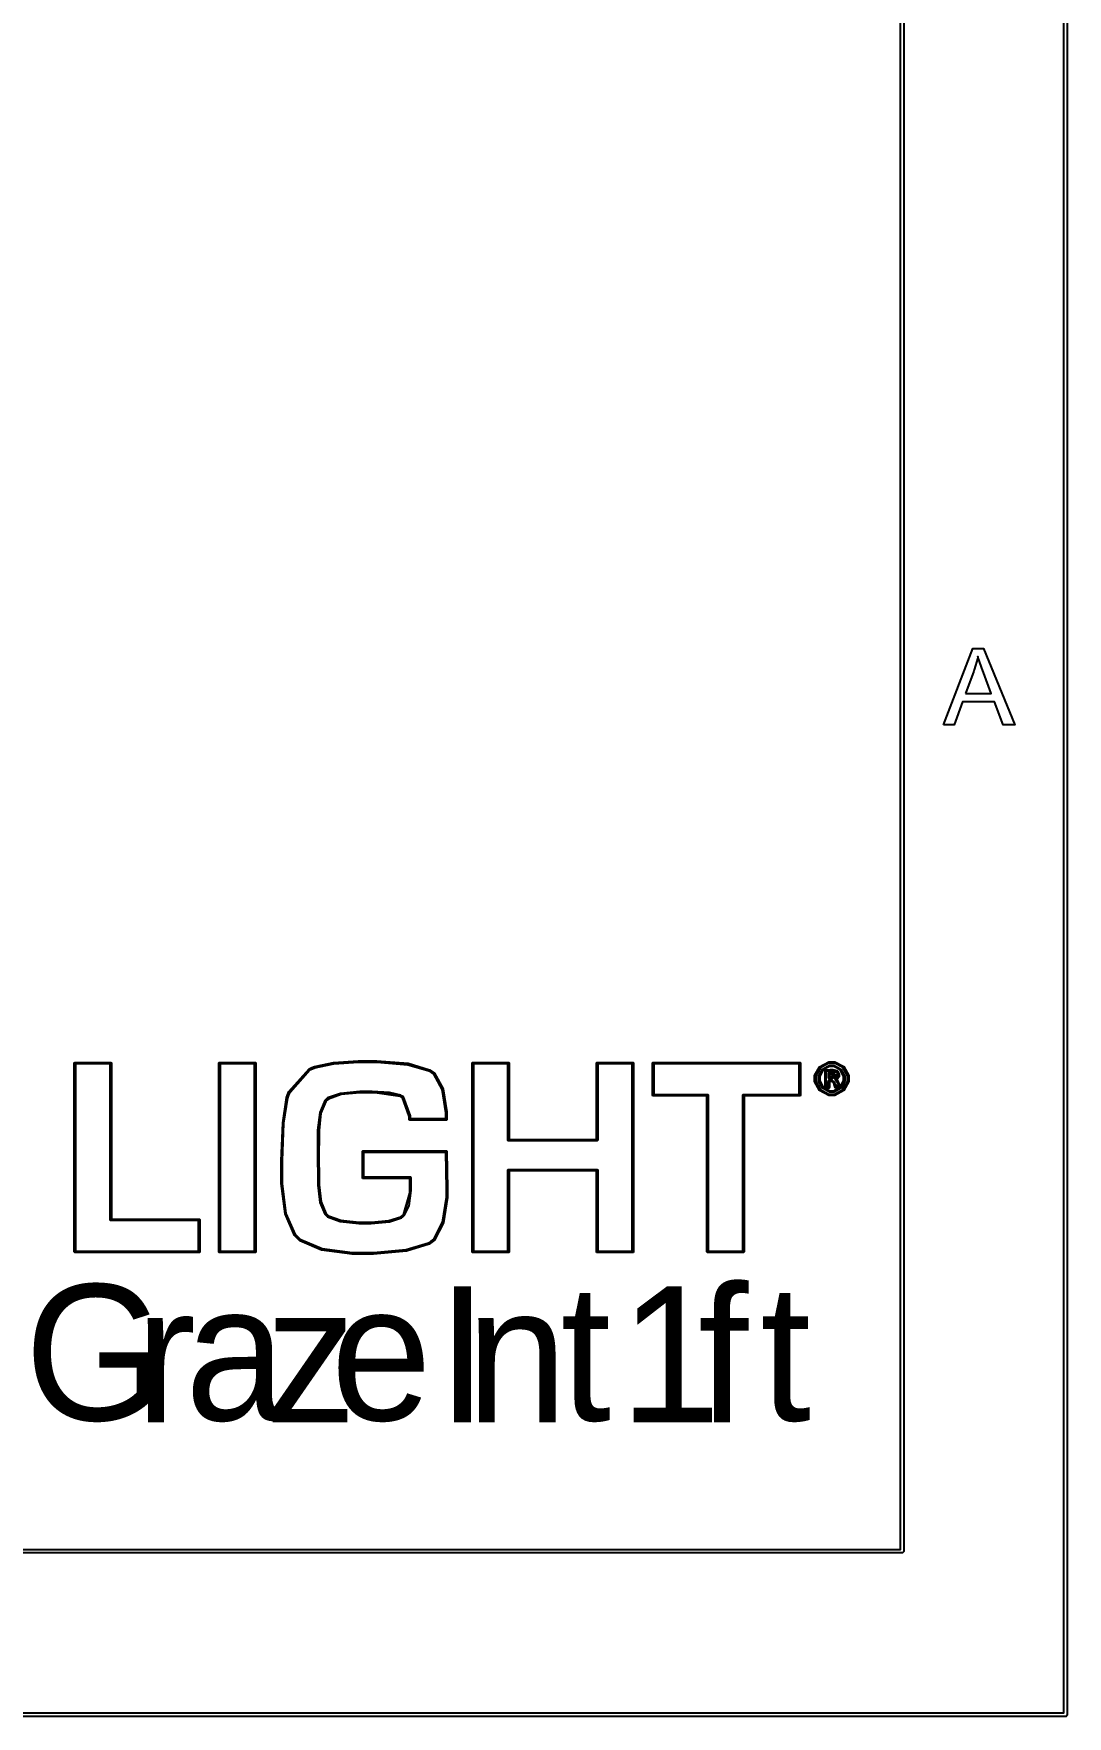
# Model space of a CAD drawing. Header units: inches. Extents: x 0.54 to 10.46, y 0.74 to 7.76.
# Drawn here: x 9.408 to 10.465, y 0.739 to 2.459 of the extents above; entities that cross this region are included whole.
import ezdxf

# ---------------------------------------------------------------- set-up
doc = ezdxf.new("R2010")
doc.units = ezdxf.units.IN
doc.header["$MEASUREMENT"] = 0

# ---------------------------------------------------------------- blocks, each defined once
blk = doc.blocks.new('block 2')
at = {"color": 7, "lineweight": 25, "true_color": 0xffffff}
blk.add_lwpolyline([(0.8729, 0.9096), (10.2943, 0.9096), (10.2943, 7.5904), (0.8729, 7.5904), (0.8729, 0.9096)], dxfattribs=at)
blk = doc.blocks.new('block 3')
at = {"color": 7, "lineweight": 25, "true_color": 0xffffff}
blk.add_lwpolyline([(10.296, 0.9061), (0.8712, 0.9061), (0.8707, 0.9061), (0.8694, 0.9074), (0.8694, 0.9078), (0.8694, 7.5922), (0.8694, 7.5926), (0.8707, 7.5939), (0.8712, 7.5939), (10.296, 7.5939), (10.2964, 7.5939), (10.2977, 7.5926), (10.2977, 7.5922), (10.2977, 0.9078), (10.2977, 0.9074), (10.2964, 0.9061), (10.296, 0.9061)], dxfattribs=at)
blk = doc.blocks.new('block 9')
at = {"color": 7, "lineweight": 25, "true_color": 0xffffff}
blk.add_lwpolyline([(10.3607, 1.7844), (10.3871, 1.7844), (10.379, 1.806), (10.3783, 1.8077), (10.3737, 1.8211), (10.3735, 1.8222), (10.3732, 1.8209), (10.3697, 1.8086), (10.3693, 1.8074), (10.3607, 1.7844)], dxfattribs=at)
blk = doc.blocks.new('block 10')
at = {"color": 7, "lineweight": 25, "true_color": 0xffffff}
blk.add_lwpolyline([(10.3383, 1.7525), (10.3682, 1.8304), (10.3793, 1.8304), (10.4111, 1.7525), (10.3994, 1.7525), (10.3903, 1.7761), (10.3578, 1.7761), (10.3492, 1.7525), (10.3383, 1.7525)], dxfattribs=at)
blk = doc.blocks.new('block 52')
at = {"color": 7, "lineweight": 25, "true_color": 0xffffff}
blk.add_lwpolyline([(0.5387, 0.7425), (10.4614, 0.7425), (10.4614, 7.7575), (0.5387, 7.7575), (0.5387, 0.7425)], dxfattribs=at)
blk = doc.blocks.new('block 53')
at = {"color": 7, "lineweight": 25, "true_color": 0xffffff}
blk.add_lwpolyline([(10.4631, 0.739), (0.5369, 0.739), (0.5365, 0.739), (0.5352, 0.7403), (0.5352, 0.7407), (0.5352, 7.7593), (0.5352, 7.7597), (0.5365, 7.761), (0.5369, 7.761), (10.4631, 7.761), (10.4635, 7.761), (10.4648, 7.7597), (10.4648, 7.7593), (10.4648, 0.7407), (10.4648, 0.7403), (10.4635, 0.739), (10.4631, 0.739)], dxfattribs=at)
blk = doc.blocks.new('block 72')
at = {"color": 7, "lineweight": 25, "true_color": 0xffffff}
blk.add_lwpolyline([(9.4512, 1.2146), (9.577, 1.2146), (9.577, 1.246), (9.4872, 1.246), (9.487, 1.246), (9.4865, 1.2465), (9.4865, 1.2466), (9.4865, 1.4061), (9.4512, 1.4061), (9.4512, 1.2146)], dxfattribs=at)
blk = doc.blocks.new('block 73')
at = {"color": 7, "lineweight": 25, "true_color": 0xffffff}
blk.add_lwpolyline([(9.5777, 1.2132), (9.4506, 1.2132), (9.4503, 1.2132), (9.4498, 1.2137), (9.4498, 1.2139), (9.4498, 1.4068), (9.4498, 1.407), (9.4503, 1.4075), (9.4506, 1.4075), (9.4872, 1.4075), (9.4873, 1.4075), (9.4879, 1.407), (9.4879, 1.4068), (9.4879, 1.2473), (9.5777, 1.2473), (9.5778, 1.2473), (9.5783, 1.2469), (9.5783, 1.2466), (9.5783, 1.2139), (9.5783, 1.2137), (9.5778, 1.2132), (9.5777, 1.2132)], dxfattribs=at)
blk = doc.blocks.new('block 74')
at = {"color": 7, "lineweight": 25, "true_color": 0xffffff}
blk.add_lwpolyline([(9.4872, 1.4068), (9.4872, 1.2466), (9.5777, 1.2466), (9.5777, 1.2139), (9.4506, 1.2139), (9.4506, 1.4068), (9.4872, 1.4068)], dxfattribs=at)
blk = doc.blocks.new('block 75')
at = {"color": 7, "lineweight": 25, "true_color": 0xffffff}
blk.add_lwpolyline([(9.599, 1.2145), (9.6342, 1.2145), (9.6342, 1.4061), (9.599, 1.4061), (9.599, 1.2145)], dxfattribs=at)
blk = doc.blocks.new('block 76')
at = {"color": 7, "lineweight": 25, "true_color": 0xffffff}
blk.add_lwpolyline([(9.6349, 1.2132), (9.5983, 1.2132), (9.5981, 1.2132), (9.5976, 1.2137), (9.5976, 1.2139), (9.5976, 1.4068), (9.5976, 1.407), (9.5981, 1.4075), (9.5983, 1.4075), (9.6349, 1.4075), (9.6351, 1.4075), (9.6356, 1.407), (9.6356, 1.4068), (9.6356, 1.2139), (9.6356, 1.2137), (9.6351, 1.2132), (9.6349, 1.2132)], dxfattribs=at)
blk = doc.blocks.new('block 77')
at = {"color": 7, "lineweight": 25, "true_color": 0xffffff}
blk.add_lwpolyline([(9.5983, 1.4068), (9.6349, 1.4068), (9.6349, 1.2139), (9.5983, 1.2139), (9.5983, 1.4068)], dxfattribs=at)
blk = doc.blocks.new('block 78')
at = {"color": 7, "lineweight": 25, "true_color": 0xffffff}
blk.add_open_spline([(9.7486, 1.4078), (9.7486, 1.4078), (9.7402, 1.4078), (9.7402, 1.4078), (9.7402, 1.4078), (9.7151, 1.4061), (9.7151, 1.4061), (9.7151, 1.4061), (9.6958, 1.402), (9.6958, 1.402), (9.6958, 1.402), (9.6932, 1.4008), (9.6932, 1.4008), (9.6932, 1.4008), (9.6905, 1.3997), (9.6905, 1.3997), (9.6905, 1.3997), (9.6704, 1.3771), (9.6704, 1.3771), (9.6704, 1.3771), (9.6691, 1.3738), (9.6691, 1.3738), (9.6691, 1.3738), (9.668, 1.371), (9.668, 1.371), (9.668, 1.371), (9.6642, 1.3455), (9.6642, 1.3455), (9.6642, 1.3455), (9.6626, 1.3069), (9.6626, 1.3069), (9.6626, 1.3069), (9.6626, 1.294), (9.6626, 1.294), (9.6626, 1.294), (9.6626, 1.2838), (9.6626, 1.2838), (9.6626, 1.2838), (9.6666, 1.2531), (9.6666, 1.2531), (9.6666, 1.2531), (9.676, 1.2314), (9.676, 1.2314), (9.676, 1.2314), (9.6787, 1.2287), (9.6787, 1.2287), (9.6787, 1.2287), (9.6813, 1.2261), (9.6813, 1.2261), (9.6813, 1.2261), (9.7032, 1.2169), (9.7032, 1.2169), (9.7032, 1.2169), (9.7341, 1.2128), (9.7341, 1.2128), (9.7341, 1.2128), (9.7445, 1.2128), (9.7445, 1.2128), (9.7445, 1.2128), (9.7556, 1.2128), (9.7556, 1.2128), (9.7556, 1.2128), (9.789, 1.2159), (9.789, 1.2159), (9.789, 1.2159), (9.8118, 1.2228), (9.8118, 1.2228), (9.8118, 1.2228), (9.8144, 1.2248), (9.8144, 1.2248), (9.8144, 1.2248), (9.817, 1.2268), (9.817, 1.2268), (9.817, 1.2268), (9.826, 1.2441), (9.826, 1.2441), (9.826, 1.2441), (9.8299, 1.2697), (9.8299, 1.2697), (9.8299, 1.2697), (9.8299, 1.2782), (9.8299, 1.2782), (9.8299, 1.2782), (9.8293, 1.3158), (9.8293, 1.3158), (9.8293, 1.3158), (9.7457, 1.3158), (9.7457, 1.3158), (9.7457, 1.3158), (9.7457, 1.2902), (9.7457, 1.2902), (9.7457, 1.2902), (9.7935, 1.2902), (9.7935, 1.2902), (9.7935, 1.2902), (9.7936, 1.2902), (9.7936, 1.2902), (9.7936, 1.2902), (9.794, 1.29), (9.794, 1.29), (9.794, 1.29), (9.7942, 1.2895), (9.7942, 1.2895), (9.7942, 1.2895), (9.7941, 1.2815), (9.7941, 1.2815), (9.7941, 1.2815), (9.7941, 1.2764), (9.7941, 1.2764), (9.7941, 1.2764), (9.792, 1.261), (9.792, 1.261), (9.792, 1.261), (9.7871, 1.2508), (9.7871, 1.2508), (9.7871, 1.2508), (9.7857, 1.2496), (9.7857, 1.2496), (9.7857, 1.2496), (9.7843, 1.2485), (9.7843, 1.2485), (9.7843, 1.2485), (9.7719, 1.2445), (9.7719, 1.2445), (9.7719, 1.2445), (9.7533, 1.2428), (9.7533, 1.2428), (9.7533, 1.2428), (9.7472, 1.2428), (9.7472, 1.2428), (9.7472, 1.2428), (9.7407, 1.2428), (9.7407, 1.2428), (9.7407, 1.2428), (9.7216, 1.2449), (9.7216, 1.2449), (9.7216, 1.2449), (9.7088, 1.2496), (9.7088, 1.2496), (9.7088, 1.2496), (9.7074, 1.2509), (9.7074, 1.2509), (9.7074, 1.2509), (9.7059, 1.2522), (9.7059, 1.2522), (9.7059, 1.2522), (9.7008, 1.2642), (9.7008, 1.2642), (9.7008, 1.2642), (9.6987, 1.282), (9.6987, 1.282), (9.6987, 1.282), (9.6987, 1.2879), (9.6987, 1.2879), (9.6987, 1.2879), (9.6984, 1.3127), (9.6984, 1.3127), (9.6984, 1.3127), (9.6985, 1.332), (9.6985, 1.332), (9.6985, 1.332), (9.6985, 1.3381), (9.6985, 1.3381), (9.6985, 1.3381), (9.7007, 1.3563), (9.7007, 1.3563), (9.7007, 1.3563), (9.7058, 1.3684), (9.7058, 1.3684), (9.7058, 1.3684), (9.7073, 1.3697), (9.7073, 1.3697), (9.7073, 1.3697), (9.7088, 1.3711), (9.7088, 1.3711), (9.7088, 1.3711), (9.7219, 1.3758), (9.7219, 1.3758), (9.7219, 1.3758), (9.7416, 1.3778), (9.7416, 1.3778), (9.7416, 1.3778), (9.7482, 1.3778), (9.7482, 1.3778), (9.7482, 1.3778), (9.7542, 1.3778), (9.7542, 1.3778), (9.7542, 1.3778), (9.7722, 1.3767), (9.7722, 1.3767), (9.7722, 1.3767), (9.7838, 1.3739), (9.7838, 1.3739), (9.7838, 1.3739), (9.7851, 1.3731), (9.7851, 1.3731), (9.7851, 1.3731), (9.7863, 1.3723), (9.7863, 1.3723), (9.7863, 1.3723), (9.7934, 1.3528), (9.7934, 1.3528), (9.7934, 1.3528), (9.7936, 1.3497), (9.7936, 1.3497), (9.7936, 1.3497), (9.8293, 1.3497), (9.8293, 1.3497), (9.8293, 1.3497), (9.8293, 1.3558), (9.8293, 1.3558), (9.8293, 1.3558), (9.8256, 1.3798), (9.8256, 1.3798), (9.8256, 1.3798), (9.817, 1.3953), (9.817, 1.3953), (9.817, 1.3953), (9.8146, 1.397), (9.8146, 1.397), (9.8146, 1.397), (9.8122, 1.3988), (9.8122, 1.3988), (9.8122, 1.3988), (9.7907, 1.4051), (9.7907, 1.4051), (9.7907, 1.4051), (9.7591, 1.4078), (9.7591, 1.4078), (9.7591, 1.4078), (9.7486, 1.4078), (9.7486, 1.4078)], degree=3, knots=[0, 0, 0, 0, 1, 1, 1, 2, 2, 2, 3, 3, 3, 4, 4, 4, 5, 5, 5, 6, 6, 6, 7, 7, 7, 8, 8, 8, 9, 9, 9, 10, 10, 10, 11, 11, 11, 12, 12, 12, 13, 13, 13, 14, 14, 14, 15, 15, 15, 16, 16, 16, 17, 17, 17, 18, 18, 18, 19, 19, 19, 20, 20, 20, 21, 21, 21, 22, 22, 22, 23, 23, 23, 24, 24, 24, 25, 25, 25, 26, 26, 26, 27, 27, 27, 28, 28, 28, 29, 29, 29, 30, 30, 30, 31, 31, 31, 32, 32, 32, 33, 33, 33, 34, 34, 34, 35, 35, 35, 36, 36, 36, 37, 37, 37, 38, 38, 38, 39, 39, 39, 40, 40, 40, 41, 41, 41, 42, 42, 42, 43, 43, 43, 44, 44, 44, 45, 45, 45, 46, 46, 46, 47, 47, 47, 48, 48, 48, 49, 49, 49, 50, 50, 50, 51, 51, 51, 52, 52, 52, 53, 53, 53, 54, 54, 54, 55, 55, 55, 56, 56, 56, 57, 57, 57, 58, 58, 58, 59, 59, 59, 60, 60, 60, 61, 61, 61, 62, 62, 62, 63, 63, 63, 64, 64, 64, 65, 65, 65, 66, 66, 66, 67, 67, 67, 68, 68, 68, 69, 69, 69, 70, 70, 70, 71, 71, 71, 72, 72, 72, 73, 73, 73, 74, 74, 74, 75, 75, 75, 76, 76, 76, 77, 77, 77, 77], dxfattribs=at)
blk = doc.blocks.new('block 79')
at = {"color": 7, "lineweight": 25, "true_color": 0xffffff}
blk.add_lwpolyline([(9.7445, 1.2114), (9.734, 1.2114), (9.7027, 1.2156), (9.6804, 1.2251), (9.6777, 1.2278), (9.6749, 1.2305), (9.6654, 1.2526), (9.6613, 1.2836), (9.6613, 1.294), (9.6613, 1.307), (9.6629, 1.3458), (9.6667, 1.3715), (9.6678, 1.3743), (9.6691, 1.3777), (9.6899, 1.4009), (9.6926, 1.4021), (9.6953, 1.4033), (9.7149, 1.4074), (9.7401, 1.4092), (9.7486, 1.4092), (9.7592, 1.4092), (9.7911, 1.4065), (9.8129, 1.4), (9.8155, 1.3981), (9.818, 1.3963), (9.8268, 1.3803), (9.8307, 1.3568), (9.8307, 1.349), (9.8307, 1.3489), (9.8302, 1.3483), (9.83, 1.3483), (9.793, 1.3483), (9.7928, 1.3483), (9.7923, 1.3488), (9.7923, 1.349), (9.7921, 1.3521), (9.7855, 1.3713), (9.7843, 1.372), (9.7831, 1.3727), (9.7569, 1.3764), (9.7482, 1.3764), (9.7417, 1.3764), (9.7225, 1.3745), (9.7097, 1.37), (9.7083, 1.3687), (9.7069, 1.3675), (9.702, 1.3557), (9.7, 1.3379), (9.7, 1.332), (9.6998, 1.3127), (9.7001, 1.2879), (9.7001, 1.2822), (9.7022, 1.2648), (9.7069, 1.2532), (9.7084, 1.2519), (9.7097, 1.2507), (9.7222, 1.2462), (9.7409, 1.2443), (9.7472, 1.2443), (9.7532, 1.2443), (9.7714, 1.2459), (9.7835, 1.2497), (9.7849, 1.2507), (9.7862, 1.2518), (9.7927, 1.2741), (9.7927, 1.2816), (9.7928, 1.2888), (9.745, 1.2888), (9.7449, 1.2888), (9.7444, 1.2893), (9.7444, 1.2895), (9.7444, 1.3165), (9.7444, 1.3167), (9.7449, 1.3172), (9.745, 1.3172), (9.83, 1.3172), (9.8302, 1.3172), (9.8307, 1.3167), (9.8307, 1.3165), (9.8313, 1.2782), (9.8313, 1.2695), (9.8272, 1.2435), (9.8179, 1.2258), (9.8152, 1.2237), (9.8126, 1.2217), (9.7895, 1.2145), (9.7557, 1.2114), (9.7445, 1.2114)], dxfattribs=at)
blk = doc.blocks.new('block 80')
at = {"color": 7, "lineweight": 25, "true_color": 0xffffff}
blk.add_lwpolyline([(9.7451, 1.3165), (9.83, 1.3165), (9.8306, 1.2782), (9.8306, 1.2696), (9.8266, 1.2438), (9.8174, 1.2263), (9.8148, 1.2242), (9.8122, 1.2222), (9.7893, 1.2152), (9.7557, 1.2121), (9.7445, 1.2121), (9.7341, 1.2121), (9.7029, 1.2162), (9.6809, 1.2256), (9.6782, 1.2282), (9.6755, 1.231), (9.666, 1.2528), (9.662, 1.2837), (9.662, 1.294), (9.662, 1.307), (9.6635, 1.3457), (9.6673, 1.3713), (9.6684, 1.374), (9.6697, 1.3774), (9.6901, 1.4003), (9.6929, 1.4014), (9.6956, 1.4026), (9.715, 1.4068), (9.7402, 1.4085), (9.7486, 1.4085), (9.7592, 1.4085), (9.7909, 1.4058), (9.8125, 1.3994), (9.815, 1.3976), (9.8175, 1.3958), (9.8262, 1.38), (9.83, 1.3568), (9.83, 1.349), (9.793, 1.349), (9.7928, 1.3522), (9.7859, 1.3717), (9.7847, 1.3725), (9.7834, 1.3733), (9.757, 1.3771), (9.7482, 1.3771), (9.7417, 1.3771), (9.7221, 1.3752), (9.7092, 1.3706), (9.7078, 1.3692), (9.7063, 1.3679), (9.7014, 1.356), (9.6992, 1.3381), (9.6992, 1.332), (9.6991, 1.3127), (9.6994, 1.2879), (9.6994, 1.2821), (9.7015, 1.2645), (9.7065, 1.2527), (9.7079, 1.2514), (9.7093, 1.2501), (9.7219, 1.2456), (9.7408, 1.2435), (9.7472, 1.2435), (9.7533, 1.2435), (9.7717, 1.2452), (9.7839, 1.2491), (9.7853, 1.2502), (9.7867, 1.2513), (9.7934, 1.274), (9.7934, 1.2816), (9.7935, 1.2895), (9.7451, 1.2895), (9.7451, 1.3165)], dxfattribs=at)
blk = doc.blocks.new('block 81')
at = {"color": 7, "lineweight": 25, "true_color": 0xffffff}
blk.add_lwpolyline([(9.9849, 1.2146), (10.0201, 1.2146), (10.0201, 1.4061), (9.9849, 1.4061), (9.9849, 1.3281), (9.9849, 1.3279), (9.9843, 1.3274), (9.9842, 1.3274), (9.8937, 1.3274), (9.8935, 1.3274), (9.893, 1.3279), (9.893, 1.3281), (9.893, 1.4061), (9.8578, 1.4061), (9.8578, 1.2146), (9.893, 1.2146), (9.893, 1.2973), (9.893, 1.2975), (9.8935, 1.298), (9.8937, 1.298), (9.9842, 1.298), (9.9843, 1.298), (9.9849, 1.2975), (9.9849, 1.2973), (9.9849, 1.2146)], dxfattribs=at)
blk = doc.blocks.new('block 82')
at = {"color": 7, "lineweight": 25, "true_color": 0xffffff}
blk.add_lwpolyline([(10.0208, 1.2132), (9.9842, 1.2132), (9.984, 1.2132), (9.9835, 1.2137), (9.9835, 1.2139), (9.9835, 1.2966), (9.8944, 1.2966), (9.8944, 1.2139), (9.8944, 1.2137), (9.8939, 1.2132), (9.8937, 1.2132), (9.8571, 1.2132), (9.8569, 1.2132), (9.8564, 1.2137), (9.8564, 1.2139), (9.8564, 1.4068), (9.8564, 1.407), (9.8569, 1.4075), (9.8571, 1.4075), (9.8937, 1.4075), (9.8939, 1.4075), (9.8944, 1.407), (9.8944, 1.4068), (9.8944, 1.3288), (9.9835, 1.3288), (9.9835, 1.4068), (9.9835, 1.407), (9.984, 1.4075), (9.9842, 1.4075), (10.0208, 1.4075), (10.021, 1.4075), (10.0215, 1.407), (10.0215, 1.4068), (10.0215, 1.2139), (10.0215, 1.2137), (10.021, 1.2132), (10.0208, 1.2132)], dxfattribs=at)
blk = doc.blocks.new('block 83')
at = {"color": 7, "lineweight": 25, "true_color": 0xffffff}
blk.add_lwpolyline([(10.0208, 1.4068), (10.0208, 1.2139), (9.9842, 1.2139), (9.9842, 1.2973), (9.8937, 1.2973), (9.8937, 1.2139), (9.8571, 1.2139), (9.8571, 1.4068), (9.8937, 1.4068), (9.8937, 1.3281), (9.9842, 1.3281), (9.9842, 1.4068), (10.0208, 1.4068)], dxfattribs=at)
blk = doc.blocks.new('block 84')
at = {"color": 7, "lineweight": 25, "true_color": 0xffffff}
blk.add_lwpolyline([(10.0979, 1.2146), (10.1331, 1.2146), (10.1331, 1.374), (10.1331, 1.3742), (10.1336, 1.3747), (10.1338, 1.3747), (10.1908, 1.3747), (10.1908, 1.4061), (10.0422, 1.4061), (10.0422, 1.3747), (10.0972, 1.3747), (10.0974, 1.3747), (10.0979, 1.3742), (10.0979, 1.374), (10.0979, 1.2146)], dxfattribs=at)
blk = doc.blocks.new('block 85')
at = {"color": 7, "lineweight": 25, "true_color": 0xffffff}
blk.add_lwpolyline([(10.1338, 1.2132), (10.0972, 1.2132), (10.097, 1.2132), (10.0965, 1.2137), (10.0965, 1.2139), (10.0965, 1.3733), (10.0415, 1.3733), (10.0413, 1.3733), (10.0408, 1.3739), (10.0408, 1.374), (10.0408, 1.4068), (10.0408, 1.407), (10.0413, 1.4075), (10.0415, 1.4075), (10.1915, 1.4075), (10.1917, 1.4075), (10.1922, 1.407), (10.1922, 1.4068), (10.1922, 1.374), (10.1922, 1.3739), (10.1917, 1.3733), (10.1915, 1.3733), (10.1346, 1.3733), (10.1346, 1.2139), (10.1346, 1.2137), (10.134, 1.2132), (10.1338, 1.2132)], dxfattribs=at)
blk = doc.blocks.new('block 86')
at = {"color": 7, "lineweight": 25, "true_color": 0xffffff}
blk.add_lwpolyline([(10.1338, 1.374), (10.1338, 1.2139), (10.0972, 1.2139), (10.0972, 1.374), (10.0415, 1.374), (10.0415, 1.4068), (10.1915, 1.4068), (10.1915, 1.374), (10.1338, 1.374)], dxfattribs=at)
blk = doc.blocks.new('block 87')
at = {"color": 7, "lineweight": 25, "true_color": 0xffffff}
blk.add_lwpolyline([(10.224, 1.4066), (10.2211, 1.4066), (10.2125, 1.402), (10.2078, 1.3937), (10.2078, 1.3909), (10.2078, 1.388), (10.2125, 1.3796), (10.2211, 1.375), (10.224, 1.375), (10.2268, 1.375), (10.2354, 1.3796), (10.2401, 1.388), (10.2401, 1.3909), (10.2401, 1.3937), (10.2354, 1.4021), (10.2268, 1.4066), (10.224, 1.4066)], dxfattribs=at)
blk = doc.blocks.new('block 88')
at = {"color": 7, "lineweight": 25, "true_color": 0xffffff}
blk.add_lwpolyline([(10.224, 1.3735), (10.2209, 1.3735), (10.2115, 1.3786), (10.2064, 1.3878), (10.2064, 1.3909), (10.2064, 1.3939), (10.2115, 1.403), (10.2209, 1.408), (10.224, 1.408), (10.2271, 1.408), (10.2364, 1.4031), (10.2415, 1.3939), (10.2415, 1.3909), (10.2415, 1.3878), (10.2364, 1.3786), (10.2271, 1.3735), (10.224, 1.3735)], dxfattribs=at)
blk = doc.blocks.new('block 89')
at = {"color": 7, "lineweight": 25, "true_color": 0xffffff}
blk.add_lwpolyline([(10.224, 1.4033), (10.2218, 1.4033), (10.2154, 1.3997), (10.212, 1.3931), (10.212, 1.3909), (10.212, 1.3887), (10.2154, 1.382), (10.2219, 1.3784), (10.2241, 1.3784), (10.2262, 1.3784), (10.2325, 1.382), (10.2359, 1.3886), (10.2359, 1.3908), (10.2359, 1.3931), (10.2325, 1.3997), (10.2261, 1.4033), (10.224, 1.4033)], dxfattribs=at)
blk = doc.blocks.new('block 90')
at = {"color": 7, "lineweight": 25, "true_color": 0xffffff}
blk.add_lwpolyline([(10.2241, 1.3771), (10.2217, 1.3771), (10.2145, 1.381), (10.2106, 1.3884), (10.2106, 1.3909), (10.2106, 1.3933), (10.2145, 1.4007), (10.2216, 1.4047), (10.224, 1.4047), (10.2263, 1.4047), (10.2334, 1.4007), (10.2373, 1.3933), (10.2373, 1.3908), (10.2373, 1.3884), (10.2335, 1.3811), (10.2265, 1.3771), (10.2241, 1.3771)], dxfattribs=at)
blk = doc.blocks.new('block 91')
at = {"color": 7, "lineweight": 25, "true_color": 0xffffff}
blk.add_open_spline([(10.2283, 1.3829), (10.2283, 1.3829), (10.2309, 1.3829), (10.2309, 1.3829), (10.2309, 1.3829), (10.2308, 1.3831), (10.2308, 1.3831), (10.2308, 1.3831), (10.2302, 1.3859), (10.2302, 1.3859), (10.2302, 1.3859), (10.2301, 1.3862), (10.2301, 1.3862), (10.2301, 1.3862), (10.23, 1.3867), (10.23, 1.3867), (10.23, 1.3867), (10.2279, 1.3896), (10.2279, 1.3896), (10.2279, 1.3896), (10.2275, 1.3897), (10.2275, 1.3897), (10.2275, 1.3898), (10.2271, 1.3903), (10.2271, 1.3903), (10.2271, 1.3903), (10.2271, 1.3904), (10.2271, 1.3904), (10.2271, 1.3904), (10.2271, 1.3906), (10.2271, 1.3906), (10.2271, 1.3906), (10.2271, 1.3907), (10.2271, 1.3907), (10.2271, 1.3907), (10.2275, 1.3912), (10.2275, 1.3912), (10.2275, 1.3912), (10.2276, 1.3912), (10.2276, 1.3912), (10.2276, 1.3912), (10.228, 1.3914), (10.228, 1.3914), (10.228, 1.3914), (10.2305, 1.3937), (10.2305, 1.3937), (10.2305, 1.3937), (10.2305, 1.3944), (10.2305, 1.3944), (10.2305, 1.3944), (10.2305, 1.3952), (10.2305, 1.3952), (10.2305, 1.3952), (10.2293, 1.3974), (10.2293, 1.3974), (10.2293, 1.3974), (10.2292, 1.3975), (10.2292, 1.3975), (10.2292, 1.3975), (10.2289, 1.3976), (10.2289, 1.3976), (10.2289, 1.3976), (10.2252, 1.3985), (10.2252, 1.3985), (10.2252, 1.3985), (10.2239, 1.3985), (10.2239, 1.3985), (10.2239, 1.3985), (10.2225, 1.3985), (10.2225, 1.3985), (10.2225, 1.3985), (10.2186, 1.3982), (10.2186, 1.3982), (10.2186, 1.3982), (10.2183, 1.3981), (10.2183, 1.3981), (10.2183, 1.3981), (10.2183, 1.3829), (10.2183, 1.3829), (10.2183, 1.3829), (10.2207, 1.3829), (10.2207, 1.3829), (10.2207, 1.3829), (10.2207, 1.3889), (10.2207, 1.3889), (10.2207, 1.3889), (10.2207, 1.3891), (10.2207, 1.3891), (10.2207, 1.3891), (10.2212, 1.3895), (10.2212, 1.3895), (10.2212, 1.3895), (10.2214, 1.3895), (10.2214, 1.3895), (10.2214, 1.3895), (10.2232, 1.3895), (10.2232, 1.3895), (10.2232, 1.3895), (10.2242, 1.3895), (10.2242, 1.3895), (10.2242, 1.3895), (10.2272, 1.3869), (10.2272, 1.3869), (10.2272, 1.3869), (10.2273, 1.3863), (10.2273, 1.3863), (10.2273, 1.3863), (10.2275, 1.3854), (10.2275, 1.3854), (10.2275, 1.3854), (10.2276, 1.3852), (10.2276, 1.3852), (10.2276, 1.3852), (10.2282, 1.3831), (10.2282, 1.3831), (10.2282, 1.3831), (10.2283, 1.3829), (10.2283, 1.3829)], degree=3, knots=[0, 0, 0, 0, 1, 1, 1, 2, 2, 2, 3, 3, 3, 4, 4, 4, 5, 5, 5, 6, 6, 6, 7, 7, 7, 8, 8, 8, 9, 9, 9, 10, 10, 10, 11, 11, 11, 12, 12, 12, 13, 13, 13, 14, 14, 14, 15, 15, 15, 16, 16, 16, 17, 17, 17, 18, 18, 18, 19, 19, 19, 20, 20, 20, 21, 21, 21, 22, 22, 22, 23, 23, 23, 24, 24, 24, 25, 25, 25, 26, 26, 26, 27, 27, 27, 28, 28, 28, 29, 29, 29, 30, 30, 30, 31, 31, 31, 32, 32, 32, 33, 33, 33, 34, 34, 34, 35, 35, 35, 36, 36, 36, 37, 37, 37, 38, 38, 38, 39, 39, 39, 39], dxfattribs=at)
blk = doc.blocks.new('block 92')
at = {"color": 7, "lineweight": 25, "true_color": 0xffffff}
blk.add_open_spline([(10.232, 1.3816), (10.232, 1.3816), (10.2279, 1.3816), (10.2279, 1.3816), (10.2279, 1.3816), (10.2278, 1.3816), (10.2278, 1.3816), (10.2278, 1.3816), (10.2274, 1.3818), (10.2274, 1.3818), (10.2274, 1.3818), (10.2272, 1.3819), (10.2272, 1.3819), (10.2272, 1.3819), (10.2263, 1.3847), (10.2263, 1.3847), (10.2263, 1.3847), (10.2262, 1.385), (10.2262, 1.385), (10.2262, 1.385), (10.2259, 1.3861), (10.2259, 1.3861), (10.2259, 1.3861), (10.2259, 1.3864), (10.2259, 1.3864), (10.2259, 1.3864), (10.2238, 1.3882), (10.2238, 1.3882), (10.2238, 1.3882), (10.2232, 1.3882), (10.2232, 1.3882), (10.2232, 1.3882), (10.2221, 1.3882), (10.2221, 1.3882), (10.2221, 1.3882), (10.2221, 1.3822), (10.2221, 1.3822), (10.2221, 1.3822), (10.2221, 1.3821), (10.2221, 1.3821), (10.2221, 1.3821), (10.2216, 1.3816), (10.2216, 1.3816), (10.2216, 1.3816), (10.2214, 1.3816), (10.2214, 1.3816), (10.2214, 1.3816), (10.2176, 1.3816), (10.2176, 1.3816), (10.2176, 1.3816), (10.2174, 1.3816), (10.2174, 1.3816), (10.2174, 1.3816), (10.2169, 1.3821), (10.2169, 1.3821), (10.2169, 1.3821), (10.2169, 1.3822), (10.2169, 1.3822), (10.2169, 1.3822), (10.2169, 1.3987), (10.2169, 1.3987), (10.2169, 1.3987), (10.2169, 1.3989), (10.2169, 1.3989), (10.2169, 1.3989), (10.2173, 1.3994), (10.2173, 1.3994), (10.2173, 1.3994), (10.2174, 1.3994), (10.2174, 1.3994), (10.2174, 1.3994), (10.2178, 1.3995), (10.2178, 1.3995), (10.2178, 1.3995), (10.2224, 1.3999), (10.2224, 1.3999), (10.2224, 1.3999), (10.2239, 1.3999), (10.2239, 1.3999), (10.2239, 1.3999), (10.2254, 1.3999), (10.2254, 1.3999), (10.2254, 1.3999), (10.2296, 1.3988), (10.2296, 1.3988), (10.2296, 1.3988), (10.2299, 1.3986), (10.2299, 1.3986), (10.2299, 1.3986), (10.2303, 1.3984), (10.2303, 1.3984), (10.2303, 1.3984), (10.2319, 1.3954), (10.2319, 1.3954), (10.2319, 1.3954), (10.2319, 1.3944), (10.2319, 1.3944), (10.2319, 1.3944), (10.2319, 1.3934), (10.2319, 1.3934), (10.2319, 1.3934), (10.2296, 1.3906), (10.2296, 1.3906), (10.2296, 1.3906), (10.2292, 1.3904), (10.2292, 1.3904), (10.2292, 1.3904), (10.2295, 1.3903), (10.2295, 1.3903), (10.2295, 1.3903), (10.2314, 1.387), (10.2314, 1.387), (10.2314, 1.387), (10.2315, 1.3865), (10.2315, 1.3865), (10.2315, 1.3865), (10.2316, 1.386), (10.2316, 1.386), (10.2316, 1.386), (10.2325, 1.3828), (10.2325, 1.3828), (10.2325, 1.3828), (10.2326, 1.3827), (10.2326, 1.3827), (10.2326, 1.3826), (10.2326, 1.3819), (10.2326, 1.3819), (10.2326, 1.3819), (10.2326, 1.3818), (10.2326, 1.3818), (10.2326, 1.3818), (10.2322, 1.3816), (10.2322, 1.3816), (10.2322, 1.3816), (10.232, 1.3816), (10.232, 1.3816)], degree=3, knots=[0, 0, 0, 0, 1, 1, 1, 2, 2, 2, 3, 3, 3, 4, 4, 4, 5, 5, 5, 6, 6, 6, 7, 7, 7, 8, 8, 8, 9, 9, 9, 10, 10, 10, 11, 11, 11, 12, 12, 12, 13, 13, 13, 14, 14, 14, 15, 15, 15, 16, 16, 16, 17, 17, 17, 18, 18, 18, 19, 19, 19, 20, 20, 20, 21, 21, 21, 22, 22, 22, 23, 23, 23, 24, 24, 24, 25, 25, 25, 26, 26, 26, 27, 27, 27, 28, 28, 28, 29, 29, 29, 30, 30, 30, 31, 31, 31, 32, 32, 32, 33, 33, 33, 34, 34, 34, 35, 35, 35, 36, 36, 36, 37, 37, 37, 38, 38, 38, 39, 39, 39, 40, 40, 40, 41, 41, 41, 42, 42, 42, 43, 43, 43, 44, 44, 44, 45, 45, 45, 45], dxfattribs=at)
blk = doc.blocks.new('block 93')
at = {"color": 7, "lineweight": 25, "true_color": 0xffffff}
blk.add_open_spline([(10.2222, 1.3923), (10.2222, 1.3923), (10.2233, 1.3923), (10.2233, 1.3923), (10.2233, 1.3923), (10.2241, 1.3923), (10.2241, 1.3923), (10.2241, 1.3923), (10.2264, 1.3936), (10.2264, 1.3936), (10.2264, 1.3936), (10.2264, 1.3939), (10.2264, 1.3939), (10.2264, 1.3939), (10.2264, 1.3944), (10.2264, 1.3944), (10.2264, 1.3944), (10.2243, 1.3958), (10.2243, 1.3958), (10.2243, 1.3958), (10.2236, 1.3958), (10.2236, 1.3958), (10.2236, 1.3958), (10.2232, 1.3958), (10.2232, 1.3958), (10.2232, 1.3958), (10.2222, 1.3957), (10.2222, 1.3957), (10.2222, 1.3957), (10.2222, 1.3923), (10.2222, 1.3923)], degree=3, knots=[0, 0, 0, 0, 1, 1, 1, 2, 2, 2, 3, 3, 3, 4, 4, 4, 5, 5, 5, 6, 6, 6, 7, 7, 7, 8, 8, 8, 9, 9, 9, 10, 10, 10, 10], dxfattribs=at)
blk = doc.blocks.new('block 94')
at = {"color": 7, "lineweight": 25, "true_color": 0xffffff}
blk.add_lwpolyline([(10.2233, 1.3909), (10.2215, 1.3909), (10.2213, 1.3909), (10.2208, 1.3914), (10.2208, 1.3915), (10.2208, 1.3963), (10.2208, 1.3964), (10.2212, 1.3969), (10.2213, 1.3969), (10.2214, 1.397), (10.223, 1.3972), (10.2236, 1.3972), (10.2247, 1.3972), (10.2278, 1.3948), (10.2278, 1.3939), (10.2278, 1.3932), (10.2244, 1.3909), (10.2233, 1.3909)], dxfattribs=at)
blk = doc.blocks.new('block 95')
at = {"color": 250, "lineweight": 25, "true_color": 0x333333}
blk.add_lwpolyline([(10.2215, 1.3915), (10.2229, 1.3915), (10.2271, 1.3934), (10.2271, 1.394), (10.2263, 1.3945), (10.2216, 1.3924), (10.2215, 1.3915)], dxfattribs=at)
blk = doc.blocks.new('block 96')
at = {"color": 250, "lineweight": 25, "true_color": 0x333333}
blk.add_lwpolyline([(10.2214, 1.3823), (10.2205, 1.3823), (10.218, 1.3905), (10.2176, 1.3987), (10.2179, 1.3988), (10.2224, 1.3992), (10.2239, 1.3992), (10.2253, 1.3992), (10.2293, 1.3982), (10.2296, 1.398), (10.23, 1.3967), (10.2283, 1.3907), (10.2278, 1.3906), (10.2287, 1.3889), (10.2319, 1.3824), (10.232, 1.3823), (10.2308, 1.3824), (10.2267, 1.3858), (10.2266, 1.3862), (10.2258, 1.3869), (10.2214, 1.3889), (10.2214, 1.3823)], dxfattribs=at)
blk = doc.blocks.new('block 97')
at = {"color": 250, "lineweight": 25, "true_color": 0x333333}
blk.add_lwpolyline([(10.2113, 1.3909), (10.2113, 1.3886), (10.2149, 1.3816), (10.2218, 1.3778), (10.2241, 1.3778), (10.2263, 1.3778), (10.2331, 1.3816), (10.2367, 1.3885), (10.2367, 1.3907), (10.2367, 1.3931), (10.233, 1.4001), (10.2262, 1.404), (10.224, 1.404), (10.2217, 1.404), (10.2149, 1.4001), (10.2113, 1.3932), (10.2113, 1.3909)], dxfattribs=at)
blk = doc.blocks.new('block 98')
at = {"color": 250, "lineweight": 25, "true_color": 0x333333}
blk.add_lwpolyline([(10.2408, 1.3909), (10.2408, 1.3879), (10.2359, 1.3791), (10.227, 1.3742), (10.224, 1.3742), (10.221, 1.3742), (10.212, 1.3791), (10.2071, 1.3879), (10.2071, 1.3909), (10.2071, 1.3938), (10.212, 1.4025), (10.221, 1.4073), (10.224, 1.4073), (10.227, 1.4073), (10.2359, 1.4025), (10.2408, 1.3938), (10.2408, 1.3909)], dxfattribs=at)
blk = doc.blocks.new('block 108')
at = {"color": 7, "true_color": 0xffffff, "insert": (9.3991, 1.0396), "char_height": 0.138889, "attachment_point": 7}
blk.add_mtext('\\fMyriad Pro|b0|i0|c0|p34;\\W1;G', dxfattribs=at)
blk = doc.blocks.new('block 109')
at = {"color": 7, "true_color": 0xffffff, "insert": (9.5125, 1.0396), "char_height": 0.138889, "attachment_point": 7}
blk.add_mtext('\\fMyriad Pro|b0|i0|c0|p34;\\W1;r', dxfattribs=at)
blk = doc.blocks.new('block 110')
at = {"color": 7, "true_color": 0xffffff, "insert": (9.5632, 1.0396), "char_height": 0.138889, "attachment_point": 7}
blk.add_mtext('\\fMyriad Pro|b0|i0|c0|p34;\\W1;a', dxfattribs=at)
blk = doc.blocks.new('block 111')
at = {"color": 7, "true_color": 0xffffff, "insert": (9.6452, 1.0396), "char_height": 0.138889, "attachment_point": 7}
blk.add_mtext('\\fMyriad Pro|b0|i0|c0|p34;\\W1;z', dxfattribs=at)
blk = doc.blocks.new('block 112')
at = {"color": 7, "true_color": 0xffffff, "insert": (9.712, 1.0396), "char_height": 0.138889, "attachment_point": 7}
blk.add_mtext('\\fMyriad Pro|b0|i0|c0|p34;\\W1;e', dxfattribs=at)
blk = doc.blocks.new('block 113')
at = {"color": 7, "true_color": 0xffffff, "insert": (9.821, 1.0396), "char_height": 0.138889, "attachment_point": 7}
blk.add_mtext('\\fMyriad Pro|b0|i0|c0|p34;\\W1;I', dxfattribs=at)
blk = doc.blocks.new('block 114')
at = {"color": 7, "true_color": 0xffffff, "insert": (9.8505, 1.0396), "char_height": 0.138889, "attachment_point": 7}
blk.add_mtext('\\fMyriad Pro|b0|i0|c0|p34;\\W1;n', dxfattribs=at)
blk = doc.blocks.new('block 115')
at = {"color": 7, "true_color": 0xffffff, "insert": (9.9469, 1.0396), "char_height": 0.138889, "attachment_point": 7}
blk.add_mtext('\\fMyriad Pro|b0|i0|c0|p34;\\W1;t', dxfattribs=at)
blk = doc.blocks.new('block 116')
at = {"color": 7, "true_color": 0xffffff, "insert": (10.0075, 1.0396), "char_height": 0.138889, "attachment_point": 7}
blk.add_mtext('\\fMyriad Pro|b0|i0|c0|p34;\\W1;1', dxfattribs=at)
blk = doc.blocks.new('block 117')
at = {"color": 7, "true_color": 0xffffff, "insert": (10.0873, 1.0396), "char_height": 0.138889, "attachment_point": 7}
blk.add_mtext('\\fMyriad Pro|b0|i0|c0|p34;\\W1;f', dxfattribs=at)
blk = doc.blocks.new('block 118')
at = {"color": 7, "true_color": 0xffffff, "insert": (10.1511, 1.0396), "char_height": 0.138889, "attachment_point": 7}
blk.add_mtext('\\fMyriad Pro|b0|i0|c0|p34;\\W1;t', dxfattribs=at)

msp = doc.modelspace()

# ---------------------------------------------------------------- block references
for name in ['block 53', 'block 52', 'block 3', 'block 2', 'block 10', 'block 9', 'block 73', 'block 74', 'block 72', 'block 76', 'block 77', 'block 75', 'block 79', 'block 80', 'block 78', 'block 82', 'block 83', 'block 81', 'block 85', 'block 86', 'block 84', 'block 88', 'block 98', 'block 87', 'block 90', 'block 97', 'block 89', 'block 92', 'block 96', 'block 91', 'block 94', 'block 95', 'block 93', 'block 108', 'block 113', 'block 115', 'block 116', 'block 117', 'block 118', 'block 109', 'block 110', 'block 111', 'block 112', 'block 114']:
    msp.add_blockref(name, (0, 0))

doc.saveas('drawing.dxf')
